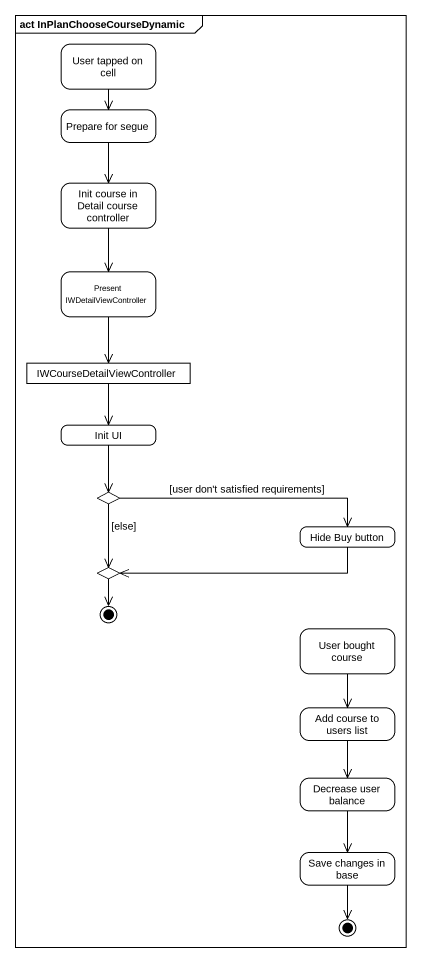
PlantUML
@startuml
mainframe act InPlanChooseCourseDynamic
hide empty description
state "User tapped on cell" as User_tapped_on_cell
state "Prepare for segue" as Prepare_for_segue
state "Init course in Detail course controller" as Init_course_in_Detail
state "Present IWDetailViewController" as Present_IWDetailViewControll
state IWCourseDetailViewController <<object>>
state "Init UI" as Init_UI
state choice1 <<choice>>
state "Hide Buy button" as Hide_Buy_button
state choice2 <<choice>>
state final1 <<end>>
state "User bought course" as User_bought_course
state "Add course to users list" as Add_course_to_users_list
state "Decrease user balance" as Decrease_user_balance
state "Save changes in base" as Save_changes_in_base
state final2 <<end>>
User_tapped_on_cell --> Prepare_for_segue
Prepare_for_segue --> Init_course_in_Detail
Init_course_in_Detail --> Present_IWDetailViewControll
Present_IWDetailViewControll --> IWCourseDetailViewController
IWCourseDetailViewController --> Init_UI
Init_UI --> choice1
choice1 -right-> Hide_Buy_button : [user don't satisfied requirements]
choice1 --> choice2 : [else]
Hide_Buy_button -left-> choice2
choice2 --> final1
User_bought_course --> Add_course_to_users_list
Add_course_to_users_list --> Decrease_user_balance
Decrease_user_balance --> Save_changes_in_base
Save_changes_in_base --> final2
@enduml
